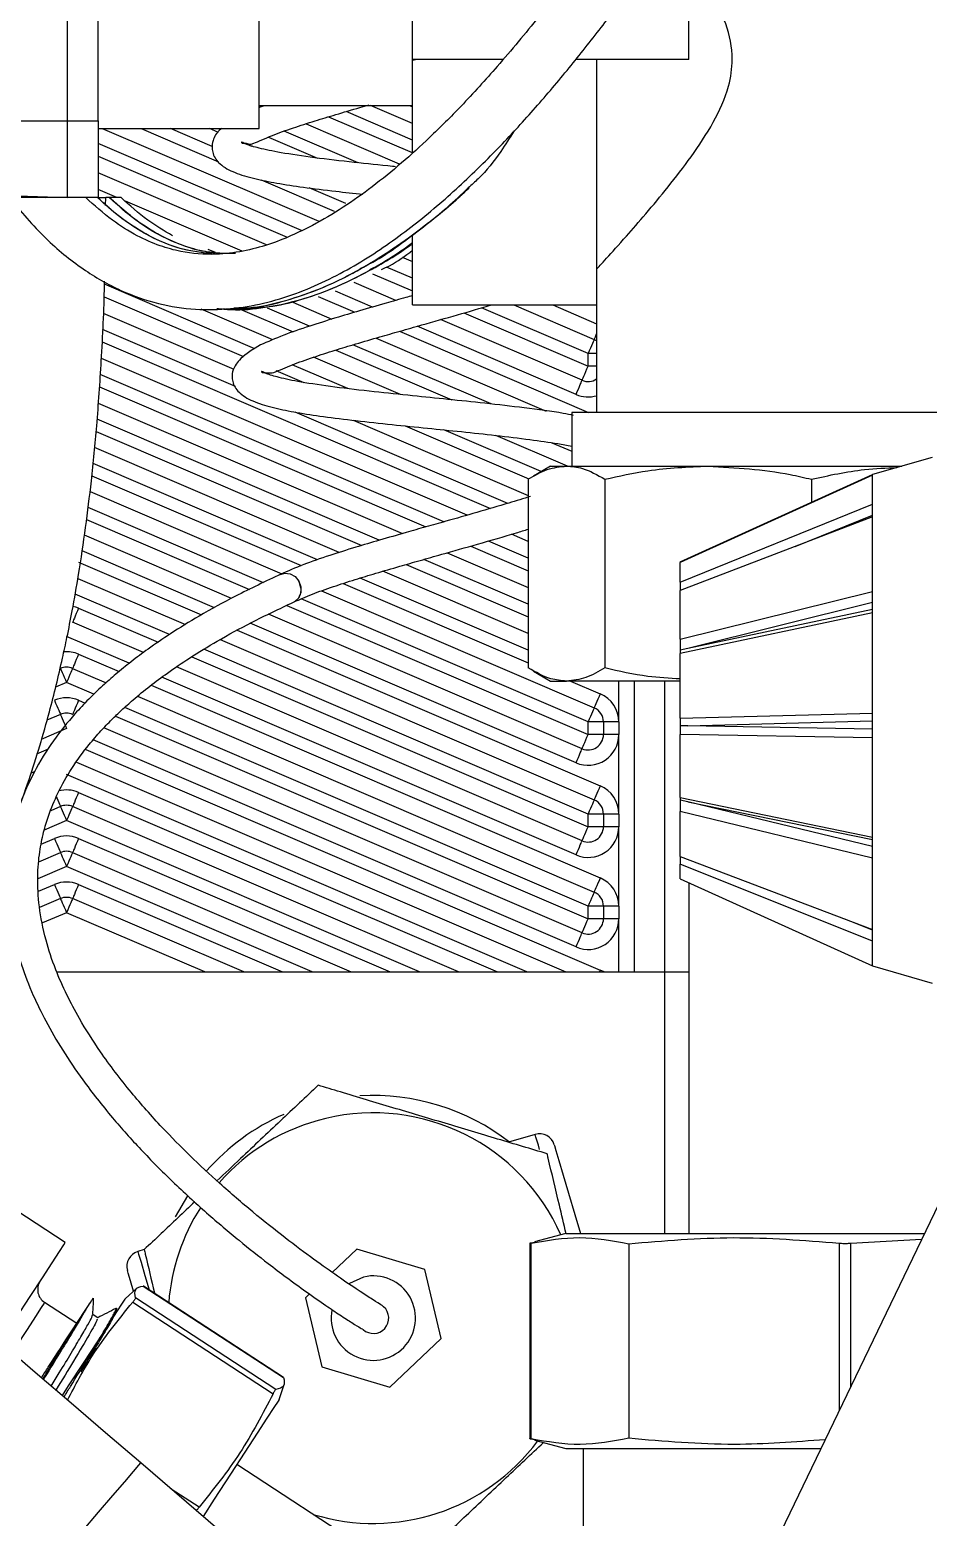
# Model space of a CAD drawing. Extents: x 75 to 2075, y 25 to 1460.
# Drawn here: x 1098.6 to 1182.3, y 731.6 to 870 of the extents above; entities that cross this region are included whole.
import ezdxf

# ---------------------------------------------------------------- set-up
doc = ezdxf.new("R2010")
doc.units = 0
doc.header["$LTSCALE"] = 5
doc.linetypes.add('SLD-KATı', pattern=[0])
doc.layers.get('0').update_dxf_attribs({"linetype": 'CONTINUOUS'})

msp = doc.modelspace()

# ---------------------------------------------------------------- linework, layer by layer
at = {"color": 7, "linetype": 'SLD-KATı'}
for p, q in [((1119.983, 860.859), (1119.983, 962.288)), ((1102.126, 861.574), (1102.126, 961.574)), ((1104.983, 861.574), (1104.983, 961.574)), ((1134.269, 868.909), (1134.269, 911.574)), ((1159.983, 867.288), (1159.983, 881.634)), ((1134.269, 867.288), (1134.269, 868.909)), ((1134.694, 867.288), (1134.267, 867.166)), ((1142.705, 867.288), (1134.269, 867.288)), ((1134.269, 858.594), (1134.269, 867.288)), ((1159.983, 867.288), (1149.473, 867.288)), ((1151.412, 867.288), (1151.412, 844.431)), ((1119.983, 863.002), (1134.269, 863.002)), ((1120.357, 863.002), (1120.434, 862.969)), ((1134.269, 861.326), (1130.357, 863.002)), ((1068.896, 861.574), (1102.126, 861.574)), ((1102.126, 861.574), (1104.983, 861.574)), ((1102.126, 854.431), (1102.126, 861.574)), ((1104.983, 861.574), (1104.983, 854.431)), ((1124.349, 861.291), (1133.011, 857.579)), ((1104.983, 860.859), (1119.983, 860.859)), ((1105.357, 860.859), (1125.531, 852.213)), ((1116.213, 860.493), (1115.357, 860.859)), ((1119.313, 859.164), (1118.369, 859.569)), ((1120.661, 850.015), (1104.983, 856.734)), ((1069.902, 855.556), (1102.126, 854.431)), ((1102.126, 854.431), (1096.693, 854.431)), ((1104.983, 854.431), (1102.126, 854.431)), ((1104.983, 854.431), (1105.697, 854.431)), ((1105.687, 853.701), (1105.697, 854.431)), ((1106.029, 854.431), (1105.697, 854.431)), ((1107.126, 854.431), (1106.029, 854.431)), ((1134.269, 844.431), (1134.269, 850.929)), ((1133.31, 848.88), (1134.269, 848.469)), ((1151.412, 847.752), (1151.458, 847.752)), ((1132.706, 844.853), (1128.822, 846.517)), ((1123.122, 844.674), (1126.762, 843.114)), ((1105.473, 843.667), (1117.62, 838.461)), ((1121.259, 841.187), (1114.593, 844.044)), ((1134.269, 844.431), (1151.412, 844.431)), ((1143.69, 844.431), (1151.18, 841.221)), ((1151.412, 844.431), (1151.412, 834.431)), ((1150.055, 837.418), (1136.878, 843.065)), ((1130.869, 841.354), (1146.725, 834.559)), ((1139.349, 824.863), (1105.294, 839.458)), ((1133.148, 836.092), (1125.039, 839.567)), ((1150.617, 838.731), (1150.617, 839.908)), ((1105.007, 835.295), (1133.334, 823.155)), ((1128.734, 833.698), (1145.044, 826.708)), ((1149.091, 834.431), (1149.091, 829.431)), ((1172.84, 834.431), (1149.091, 834.431)), ((1196.59, 834.431), (1172.84, 834.431)), ((1148.69, 829.431), (1142.021, 832.289)), ((1127.441, 821.395), (1104.66, 831.158)), ((1147.126, 829.431), (1145.529, 828.509)), ((1147.126, 829.431), (1148.609, 829.431)), ((1148.609, 829.431), (1161.791, 829.431)), ((1161.791, 829.431), (1179.833, 829.431)), ((1182.66, 830.241), (1177.097, 828.647)), ((1145.044, 828.208), (1145.044, 810.654)), ((1152.173, 828.208), (1152.173, 810.654)), ((1159.189, 820.522), (1177.097, 828.638)), ((1177.097, 828.588), (1159.189, 820.465)), ((1171.409, 828.208), (1171.409, 826.06)), ((1177.097, 828.588), (1177.097, 828.647)), ((1177.097, 825.899), (1177.097, 828.588)), ((1104.234, 827.055), (1122.085, 819.405)), ((1159.189, 818.645), (1177.097, 825.899)), ((1177.097, 824.711), (1177.097, 825.899)), ((1177.097, 824.711), (1159.189, 817.84)), ((1169.886, 821.944), (1177.097, 824.874)), ((1177.097, 817.768), (1177.097, 824.711)), ((1117.41, 817.122), (1103.714, 822.992)), ((1145.044, 822.422), (1143.487, 823.09)), ((1137.502, 821.369), (1145.044, 818.136)), ((1145.044, 813.851), (1131.507, 819.652)), ((1159.189, 820.522), (1159.189, 820.465)), ((1159.189, 818.645), (1159.189, 820.465)), ((1103.103, 818.968), (1113.114, 814.678)), ((1122.231, 819.448), (1122.015, 819.376)), ((1159.189, 818.645), (1159.189, 817.84)), ((1125.779, 817.821), (1151.18, 806.935)), ((1159.189, 813.319), (1159.189, 817.84)), ((1159.189, 813.319), (1177.097, 817.768)), ((1177.097, 815.761), (1177.097, 817.768)), ((1150.055, 803.132), (1120.857, 815.645)), ((1177.097, 815.761), (1159.189, 811.982)), ((1159.903, 812.476), (1177.097, 816.769)), ((1177.097, 816.094), (1159.903, 812.464)), ((1177.097, 806.425), (1177.097, 815.761)), ((1109.199, 812.07), (1102.609, 814.894)), ((1116.353, 813.29), (1151.18, 798.364)), ((1159.189, 813.319), (1159.189, 812.309)), ((1159.903, 812.467), (1159.189, 812.309)), ((1159.189, 812.309), (1159.189, 811.982)), ((1159.189, 805.973), (1159.189, 811.982)), ((1159.903, 812.467), (1159.903, 812.476)), ((1159.903, 812.464), (1159.903, 812.467)), ((1102.609, 810.609), (1105.733, 809.27)), ((1150.055, 794.56), (1112.289, 810.746)), ((1145.522, 810.357), (1147.126, 809.431)), ((1147.126, 809.431), (1148.609, 809.431)), ((1159.189, 809.431), (1148.609, 809.431)), ((1154.903, 809.431), (1154.903, 782.351)), ((1157.76, 758.002), (1157.76, 809.431)), ((1108.66, 808.015), (1151.18, 789.792)), ((1101.483, 806.323), (1100.218, 805.781)), ((1159.189, 805.973), (1177.097, 806.425)), ((1159.189, 805.973), (1159.189, 805.259)), ((1177.097, 804.136), (1177.097, 806.425)), ((1150.055, 785.989), (1105.527, 805.072)), ((1150.617, 804.445), (1150.617, 805.622)), ((1152.046, 805.622), (1150.617, 805.622)), ((1152.046, 804.445), (1150.617, 804.445)), ((1153.475, 805.622), (1152.046, 805.622)), ((1152.046, 805.622), (1152.046, 804.445)), ((1153.475, 804.445), (1152.046, 804.445)), ((1153.475, 805.622), (1153.475, 804.445)), ((1153.475, 797.051), (1153.475, 804.445)), ((1159.903, 805.263), (1159.189, 805.259)), ((1159.189, 805.259), (1159.189, 804.462)), ((1177.097, 804.136), (1159.189, 804.462)), ((1159.189, 798.575), (1159.189, 804.462)), ((1159.903, 805.269), (1177.097, 805.719)), ((1159.903, 805.263), (1159.903, 805.269)), ((1159.903, 805.256), (1159.903, 805.263)), ((1177.097, 804.948), (1159.903, 805.256)), ((1177.097, 794.908), (1177.097, 804.136)), ((1102.971, 801.882), (1148.544, 782.351)), ((1098.735, 800.86), (1099.069, 801.003)), ((1101.483, 797.752), (1100.572, 797.361)), ((1138.544, 782.351), (1102.609, 797.752)), ((1159.189, 798.575), (1177.097, 794.908)), ((1159.189, 798.575), (1159.189, 798.348)), ((1159.903, 798.197), (1159.189, 798.348)), ((1159.189, 798.348), (1159.189, 797.295)), ((1159.903, 798.199), (1177.097, 794.684)), ((1159.903, 798.197), (1159.903, 798.199)), ((1159.903, 798.188), (1159.903, 798.197)), ((1177.097, 794.025), (1159.903, 798.188)), ((1152.046, 797.051), (1150.617, 797.051)), ((1150.617, 795.873), (1150.617, 797.051)), ((1152.046, 797.051), (1152.046, 795.873)), ((1153.475, 797.051), (1152.046, 797.051)), ((1153.475, 797.051), (1153.475, 795.873)), ((1177.097, 792.951), (1159.189, 797.295)), ((1159.189, 793.106), (1159.189, 797.295)), ((1152.046, 795.873), (1150.617, 795.873)), ((1153.475, 795.873), (1152.046, 795.873)), ((1153.475, 788.479), (1153.475, 795.873)), ((1177.097, 792.951), (1177.097, 794.908)), ((1099.48, 792.607), (1101.483, 793.466)), ((1102.609, 793.466), (1128.544, 782.351)), ((1159.189, 793.106), (1177.097, 786.304)), ((1159.189, 793.106), (1159.189, 792.4)), ((1177.097, 785.203), (1159.189, 792.4)), ((1159.189, 791.033), (1159.189, 792.4)), ((1177.097, 786.304), (1177.097, 792.951)), ((1159.189, 791.033), (1177.097, 782.918)), ((1159.983, 790.673), (1159.983, 758.002)), ((1101.483, 789.18), (1099.534, 788.345)), ((1118.544, 782.351), (1102.609, 789.18)), ((1152.046, 788.479), (1150.617, 788.479)), ((1150.617, 787.302), (1150.617, 788.479)), ((1152.046, 788.479), (1152.046, 787.302)), ((1153.475, 788.479), (1152.046, 788.479)), ((1153.475, 788.479), (1153.475, 787.302)), ((1152.046, 787.302), (1150.617, 787.302)), ((1153.475, 787.302), (1152.046, 787.302)), ((1177.097, 786.251), (1174.623, 787.244)), ((1177.097, 785.203), (1177.097, 786.304)), ((1177.097, 782.918), (1177.097, 785.203)), ((1101.142, 782.351), (1159.983, 782.351)), ((1177.097, 782.909), (1177.097, 782.918)), ((1177.097, 782.909), (1182.66, 781.314)), ((1192.113, 779.175), (1167.541, 728.13)), ((1145.687, 767.232), (1143.208, 766.502)), ((1101.933, 757.159), (1093.576, 762.609)), ((1113.312, 761.52), (1112.169, 759.555)), ((1148.537, 758.002), (1145.631, 757.224)), ((1148.537, 758.002), (1181.921, 758.002)), ((1175.071, 757.116), (1181.674, 757.489)), ((1109.279, 756.51), (1108.687, 756.335)), ((1129.092, 756.555), (1126.794, 754.384)), ((1135.414, 754.667), (1129.092, 756.555)), ((1145.174, 757.089), (1145.174, 738.916)), ((1145.644, 757.176), (1145.252, 757.116)), ((1145.319, 738.889), (1145.319, 757.116)), ((1154.397, 757.057), (1154.397, 738.948)), ((1136.94, 748.247), (1135.414, 754.667)), ((1109.201, 753.122), (1109.193, 753.125)), ((1109.193, 753.125), (1122.26, 744.603)), ((1122.254, 744.612), (1109.203, 753.124)), ((1108.59, 752.918), (1107.498, 751.938)), ((1121.545, 743.507), (1108.478, 752.029)), ((1124.673, 752.381), (1124.295, 752.024)), ((1124.295, 752.024), (1125.821, 745.604)), ((1102.999, 749.641), (1100.008, 751.592)), ((1102.492, 748.862), (1103.846, 750.939)), ((1106.667, 751.036), (1106.615, 750.985)), ((1106.756, 750.979), (1106.667, 751.036)), ((1108.206, 751.613), (1121.273, 743.091)), ((1132.143, 743.716), (1136.94, 748.247)), ((1125.821, 745.604), (1132.143, 743.716)), ((1121.857, 742.574), (1122.312, 743.967)), ((1122.253, 744.61), (1122.26, 744.603)), ((1145.252, 738.889), (1145.644, 738.828)), ((1145.631, 738.781), (1148.537, 738.002)), ((1148.537, 738.002), (1172.293, 738.002)), ((1150.162, 738.002), (1150.162, 727.288)), ((1160.256, 692.686), (1108.958, 736.655)), ((1143.81, 719.614), (1117.902, 736.511))]:
    msp.add_line(p, q, dxfattribs=at)
at = {"color": 8, "linetype": 'SLD-KATı'}
for p, q in [((1133.984, 863.002), (1134.269, 862.88)), ((1126.449, 861.946), (1134.22, 858.615)), ((1134.269, 859.771), (1128.072, 862.427)), ((1108.984, 860.859), (1116.211, 857.762)), ((1115.622, 859.192), (1111.73, 860.859)), ((1120.854, 860.058), (1125.424, 858.099)), ((1129.212, 857.653), (1122.32, 860.607)), ((1123.932, 851.344), (1104.983, 859.465)), ((1104.983, 858.288), (1122.602, 850.737)), ((1120.16, 856.069), (1126.976, 853.149)), ((1100.108, 854.431), (1100.26, 854.496)), ((1101.054, 854.468), (1101.07, 854.431)), ((1106.73, 854.431), (1104.983, 855.18)), ((1128.07, 853.857), (1124.655, 855.321)), ((1118.394, 849.432), (1107.531, 854.088)), ((1115.205, 849.622), (1115.89, 849.328)), ((1130.542, 847.334), (1134.269, 845.737)), ((1134.269, 846.914), (1131.845, 847.953)), ((1119.595, 840.346), (1105.584, 846.351)), ((1105.538, 845.193), (1118.54, 839.621)), ((1125.473, 845.221), (1128.895, 843.755)), ((1130.532, 844.23), (1127.102, 845.7)), ((1118.207, 844.049), (1123.162, 841.926)), ((1124.676, 842.454), (1120.771, 844.128)), ((1139.055, 843.686), (1150.617, 838.731)), ((1150.617, 839.908), (1140.69, 844.163)), ((1147.317, 844.431), (1151.412, 842.676)), ((1117.79, 836.834), (1105.408, 842.141)), ((1133.04, 841.978), (1150.65, 834.431)), ((1149.492, 836.105), (1134.694, 842.446)), ((1105.359, 840.984), (1141.514, 825.489)), ((1141.575, 835.212), (1128.715, 840.723)), ((1127.109, 840.234), (1137.918, 835.602)), ((1151.412, 839.908), (1150.617, 839.908)), ((1137.17, 824.242), (1105.194, 837.947)), ((1121.531, 838.339), (1124.148, 837.218)), ((1128.24, 836.641), (1123.062, 838.86)), ((1151.412, 838.731), (1150.617, 838.731)), ((1105.113, 836.804), (1135.512, 823.776)), ((1131.165, 822.53), (1104.9, 833.787)), ((1143.147, 825.967), (1123.329, 834.46)), ((1104.806, 832.65), (1129.543, 822.048)), ((1133.583, 833.174), (1145.102, 828.237)), ((1146.247, 828.924), (1137.192, 832.805)), ((1147.249, 831.603), (1149.091, 830.813)), ((1125.405, 820.713), (1104.514, 829.666)), ((1104.404, 828.536), (1123.911, 820.176)), ((1120.377, 818.582), (1104.052, 825.579)), ((1103.914, 824.46), (1119.087, 817.958)), ((1145.044, 820.868), (1141.328, 822.46)), ((1115.82, 816.25), (1103.496, 821.531)), ((1139.686, 821.987), (1145.044, 819.691)), ((1103.171, 820.493), (1114.616, 815.588)), ((1133.67, 820.279), (1145.044, 815.405)), ((1145.044, 816.582), (1135.318, 820.75)), ((1127.797, 818.511), (1145.044, 811.119)), ((1145.044, 812.296), (1129.375, 819.012)), ((1111.631, 813.759), (1102.849, 817.523)), ((1150.617, 805.622), (1123.895, 817.074)), ((1103.171, 816.207), (1110.572, 813.036)), ((1122.563, 816.468), (1150.617, 804.445)), ((1117.95, 814.16), (1151.743, 799.677)), ((1149.492, 801.819), (1119.159, 814.819)), ((1107.885, 811.079), (1102.046, 813.581)), ((1103.171, 811.922), (1106.936, 810.308)), ((1113.707, 811.692), (1150.617, 795.873)), ((1150.617, 797.051), (1114.84, 812.384)), ((1102.046, 809.296), (1101.013, 808.853)), ((1104.595, 808.203), (1102.046, 809.296)), ((1109.913, 809.033), (1151.743, 791.105)), ((1149.492, 793.247), (1110.916, 809.78)), ((1148.984, 809.431), (1151.743, 808.248)), ((1153.475, 805.622), (1153.475, 809.431)), ((1103.171, 807.636), (1103.774, 807.378)), ((1106.6, 806.167), (1150.617, 787.302)), ((1150.617, 788.479), (1107.461, 806.975)), ((1102.046, 805.01), (1099.68, 803.996)), ((1099.273, 802.644), (1100.368, 803.114)), ((1103.832, 803.067), (1151.743, 782.534)), ((1149.492, 784.676), (1104.529, 803.946)), ((1144.918, 782.351), (1102.046, 800.724)), ((1103.171, 799.065), (1142.171, 782.351)), ((1102.046, 796.438), (1099.974, 795.551)), ((1134.918, 782.351), (1102.046, 796.438)), ((1099.698, 794.255), (1100.92, 794.779)), ((1103.171, 794.779), (1132.171, 782.351)), ((1102.046, 792.153), (1099.379, 791.01)), ((1124.918, 782.351), (1102.046, 792.153)), ((1099.442, 789.859), (1100.92, 790.493)), ((1103.171, 790.493), (1122.171, 782.351)), ((1102.046, 787.867), (1099.818, 786.912)), ((1114.918, 782.351), (1102.046, 787.867)), ((1153.475, 782.351), (1153.475, 787.302)), ((1151.743, 782.534), (1151.664, 782.351)), ((1152.099, 782.351), (1151.743, 782.534)), ((1173.98, 757.116), (1173.98, 741.506)), ((1175.071, 743.773), (1175.071, 757.116)), ((1114.388, 732.534), (1111.789, 734.229))]:
    msp.add_line(p, q, dxfattribs=at)
at = {"color": 8, "linetype": 'SLD-KATı', "flags": 128}
for points in [[(1151.412, 841.762), (1151.345, 841.606), (1151.275, 841.442), (1151.223, 841.321), (1151.191, 841.246), (1151.18, 841.221)], [(1103.171, 816.207), (1102.9, 816.308), (1102.649, 816.374)], [(1101.103, 798.638), (1101.136, 798.562), (1101.233, 798.335), (1101.318, 798.136), (1101.388, 797.973), (1101.44, 797.851), (1101.472, 797.777), (1101.483, 797.752)], [(1146.104, 765.814), (1145.983, 766.225), (1145.762, 766.978), (1145.687, 767.232)], [(1108.687, 756.335), (1108.762, 756.081), (1108.983, 755.328), (1109.342, 754.111), (1109.735, 752.777)], [(1100.008, 751.592), (1099.973, 751.539), (1099.698, 751.118), (1099.157, 750.289), (1098.368, 749.078), (1097.356, 747.526), (1096.968, 746.932)], [(1092.224, 717.131), (1092.267, 717.182), (1092.609, 717.581), (1093.278, 718.361), (1094.246, 719.491), (1095.474, 720.924), (1096.912, 722.601), (1098.5, 724.453), (1100.173, 726.406), (1101.864, 728.379), (1103.503, 730.29), (1105.022, 732.063), (1106.36, 733.624), (1107.462, 734.909), (1108.283, 735.867), (1108.788, 736.457), (1108.958, 736.655)]]:
    msp.add_lwpolyline(points, dxfattribs=at)
at = {"color": 7, "linetype": 'SLD-KATı', "flags": 128}
for points in [[(1151.18, 841.221), (1151.169, 841.196), (1151.137, 841.121), (1151.085, 841), (1151.015, 840.836), (1150.93, 840.637), (1150.833, 840.41), (1150.727, 840.164), (1150.617, 839.908)], [(1151.18, 841.221), (1151.365, 841.125), (1151.412, 841.095)], [(1150.055, 837.418), (1150.066, 837.443), (1150.098, 837.518), (1150.15, 837.639), (1150.22, 837.802), (1150.305, 838.001), (1150.402, 838.228), (1150.508, 838.474), (1150.617, 838.731)], [(1149.492, 836.105), (1149.602, 836.361), (1149.707, 836.607), (1149.805, 836.834), (1149.89, 837.033), (1149.96, 837.196), (1150.012, 837.318), (1150.044, 837.392), (1150.055, 837.418)], [(1121.979, 819.359), (1122.36, 819.465), (1122.862, 819.406), (1123.325, 819.143), (1123.679, 818.718), (1123.868, 818.195), (1123.866, 817.654), (1123.672, 817.177), (1123.315, 816.836), (1123.232, 816.791)], [(1123.88, 818.075), (1123.734, 818.61), (1123.578, 818.874)], [(1103.171, 816.207), (1103.062, 815.951), (1102.956, 815.705), (1102.859, 815.478), (1102.774, 815.279), (1102.704, 815.116), (1102.652, 814.994), (1102.62, 814.92), (1102.609, 814.894)], [(1103.171, 811.922), (1103.062, 811.666), (1102.956, 811.419), (1102.859, 811.192), (1102.774, 810.993), (1102.704, 810.83), (1102.652, 810.709), (1102.62, 810.634), (1102.609, 810.609)], [(1101.483, 810.609), (1101.494, 810.583), (1101.526, 810.509), (1101.578, 810.387), (1101.648, 810.224), (1101.733, 810.025), (1101.831, 809.798), (1101.936, 809.552), (1102.046, 809.296)], [(1102.609, 810.609), (1102.598, 810.583), (1102.566, 810.509), (1102.514, 810.387), (1102.444, 810.224), (1102.359, 810.025), (1102.261, 809.798), (1102.156, 809.552), (1102.046, 809.296)], [(1100.92, 807.636), (1101.03, 807.38), (1101.136, 807.134), (1101.233, 806.907), (1101.318, 806.708), (1101.388, 806.544), (1101.44, 806.423), (1101.472, 806.348), (1101.483, 806.323)], [(1103.171, 807.636), (1103.062, 807.38), (1102.956, 807.134), (1102.859, 806.907), (1102.774, 806.708), (1102.704, 806.544), (1102.652, 806.423), (1102.62, 806.348), (1102.609, 806.323)], [(1151.743, 808.248), (1151.633, 807.992), (1151.528, 807.746), (1151.43, 807.519), (1151.345, 807.32), (1151.275, 807.157), (1151.223, 807.035), (1151.191, 806.96), (1151.18, 806.935)], [(1101.483, 806.323), (1101.494, 806.298), (1101.526, 806.223), (1101.578, 806.102), (1101.648, 805.938), (1101.733, 805.739), (1101.831, 805.512), (1101.936, 805.266), (1102.046, 805.01)], [(1151.18, 806.935), (1151.169, 806.91), (1151.137, 806.835), (1151.085, 806.714), (1151.015, 806.551), (1150.93, 806.352), (1150.833, 806.125), (1150.727, 805.878), (1150.617, 805.622)], [(1150.055, 803.132), (1150.066, 803.157), (1150.098, 803.232), (1150.15, 803.353), (1150.22, 803.516), (1150.305, 803.715), (1150.402, 803.942), (1150.508, 804.189), (1150.617, 804.445)], [(1149.492, 801.819), (1149.602, 802.075), (1149.707, 802.321), (1149.805, 802.548), (1149.89, 802.747), (1149.96, 802.911), (1150.012, 803.032), (1150.044, 803.107), (1150.055, 803.132)], [(1103.171, 799.065), (1103.062, 798.808), (1102.956, 798.562), (1102.859, 798.335), (1102.774, 798.136), (1102.704, 797.973), (1102.652, 797.851), (1102.62, 797.777), (1102.609, 797.752)], [(1151.743, 799.677), (1151.633, 799.421), (1151.528, 799.174), (1151.43, 798.947), (1151.345, 798.748), (1151.275, 798.585), (1151.223, 798.464), (1151.191, 798.389), (1151.18, 798.364)], [(1101.483, 797.752), (1101.494, 797.726), (1101.526, 797.652), (1101.578, 797.53), (1101.648, 797.367), (1101.733, 797.168), (1101.831, 796.941), (1101.936, 796.695), (1102.046, 796.438)], [(1102.609, 797.752), (1102.598, 797.726), (1102.566, 797.652), (1102.514, 797.53), (1102.444, 797.367), (1102.359, 797.168), (1102.261, 796.941), (1102.156, 796.695), (1102.046, 796.438)], [(1151.18, 798.364), (1151.169, 798.339), (1151.137, 798.264), (1151.085, 798.142), (1151.015, 797.979), (1150.93, 797.78), (1150.833, 797.553), (1150.727, 797.307), (1150.617, 797.051)], [(1100.92, 794.779), (1101.03, 794.523), (1101.136, 794.276), (1101.233, 794.049), (1101.318, 793.85), (1101.388, 793.687), (1101.44, 793.566), (1101.472, 793.491), (1101.483, 793.466)], [(1103.171, 794.779), (1103.062, 794.523), (1102.956, 794.276), (1102.859, 794.049), (1102.774, 793.85), (1102.704, 793.687), (1102.652, 793.566), (1102.62, 793.491), (1102.609, 793.466)], [(1150.055, 794.56), (1150.066, 794.586), (1150.098, 794.66), (1150.15, 794.782), (1150.22, 794.945), (1150.305, 795.144), (1150.402, 795.371), (1150.508, 795.617), (1150.617, 795.873)], [(1101.483, 793.466), (1101.494, 793.441), (1101.526, 793.366), (1101.578, 793.245), (1101.648, 793.081), (1101.733, 792.882), (1101.831, 792.655), (1101.936, 792.409), (1102.046, 792.153)], [(1102.609, 793.466), (1102.598, 793.441), (1102.566, 793.366), (1102.514, 793.245), (1102.444, 793.081), (1102.359, 792.882), (1102.261, 792.655), (1102.156, 792.409), (1102.046, 792.153)], [(1149.492, 793.247), (1149.602, 793.504), (1149.707, 793.75), (1149.805, 793.977), (1149.89, 794.176), (1149.96, 794.339), (1150.012, 794.46), (1150.044, 794.535), (1150.055, 794.56)], [(1151.743, 791.105), (1151.633, 790.849), (1151.528, 790.603), (1151.43, 790.376), (1151.345, 790.177), (1151.275, 790.014), (1151.223, 789.892), (1151.191, 789.818), (1151.18, 789.792)], [(1100.92, 790.493), (1101.03, 790.237), (1101.136, 789.991), (1101.233, 789.764), (1101.318, 789.565), (1101.388, 789.401), (1101.44, 789.28), (1101.472, 789.205), (1101.483, 789.18)], [(1101.483, 789.18), (1101.494, 789.155), (1101.526, 789.08), (1101.578, 788.959), (1101.648, 788.796), (1101.733, 788.597), (1101.831, 788.37), (1101.936, 788.123), (1102.046, 787.867)], [(1102.609, 789.18), (1102.598, 789.155), (1102.566, 789.08), (1102.514, 788.959), (1102.444, 788.796), (1102.359, 788.597), (1102.261, 788.37), (1102.156, 788.123), (1102.046, 787.867)], [(1103.171, 790.493), (1103.062, 790.237), (1102.956, 789.991), (1102.859, 789.764), (1102.774, 789.565), (1102.704, 789.401), (1102.652, 789.28), (1102.62, 789.205), (1102.609, 789.18)], [(1151.18, 789.792), (1151.169, 789.767), (1151.137, 789.692), (1151.085, 789.571), (1151.015, 789.408), (1150.93, 789.209), (1150.833, 788.982), (1150.727, 788.735), (1150.617, 788.479)], [(1150.055, 785.989), (1150.066, 786.014), (1150.098, 786.089), (1150.15, 786.21), (1150.22, 786.374), (1150.305, 786.573), (1150.402, 786.8), (1150.508, 787.046), (1150.617, 787.302)], [(1149.492, 784.676), (1149.602, 784.932), (1149.707, 785.178), (1149.805, 785.405), (1149.89, 785.604), (1149.96, 785.768), (1150.012, 785.889), (1150.044, 785.964), (1150.055, 785.989)], [(1147.461, 766.266), (1147.479, 766.205), (1147.619, 765.728), (1147.894, 764.794), (1148.29, 763.449), (1148.789, 761.756), (1149.367, 759.792), (1149.895, 758.002)], [(1108.958, 736.655), (1105.69, 739.456), (1102.469, 742.217), (1099.343, 744.897), (1096.357, 747.456), (1093.554, 749.858), (1090.977, 752.068), (1088.661, 754.052), (1086.642, 755.783), (1084.948, 757.235), (1083.604, 758.387), (1082.63, 759.222), (1082.04, 759.728), (1081.842, 759.897)], [(1095.999, 748.061), (1097.323, 750.091), (1098.661, 752.143), (1099.801, 753.891), (1100.717, 755.295), (1101.387, 756.323), (1101.795, 756.949), (1101.933, 757.159)], [(1108.285, 752.644), (1108, 753.611), (1107.791, 754.321), (1107.72, 754.561)], [(1129.709, 753.958), (1128.39, 753.371), (1128.332, 753.331)], [(1107.498, 751.938), (1107.479, 751.909), (1107.233, 751.533), (1106.71, 750.73), (1105.923, 749.524), (1104.892, 747.944), (1103.645, 746.031)], [(1104.961, 750.171), (1104.723, 750.326), (1104.493, 750.476)], [(1103.645, 746.031), (1102.213, 743.835), (1101.628, 742.938)], [(1121.857, 742.574), (1121.75, 742.41), (1121.364, 741.819), (1120.707, 740.811), (1119.796, 739.413), (1118.653, 737.661), (1117.309, 735.601), (1115.798, 733.285), (1114.756, 731.686)]]:
    msp.add_lwpolyline(points, dxfattribs=at)
at = {"color": 7, "linetype": 'SLD-KATı'}
for centre, radius, start, end in [((1150.617, 838.731), 1.429, 246.80141, 303.78681), ((1122.651, 817.891), 1.243, 296.05232, 8.49391), ((1102.046, 809.296), 1.429, 66.80141, 113.19859), ((1102.046, 805.01), 2.857, 66.80141, 113.19859), ((1150.617, 805.622), 2.857, 0, 66.80141), ((1102.046, 805.01), 1.429, 66.80141, 113.19859), ((1150.617, 805.622), 1.429, 0, 66.80141), ((1150.617, 804.445), 2.857, 246.80141, 0), ((1150.617, 804.445), 1.429, 246.80141, 0), ((1150.617, 797.051), 2.857, 0, 66.80141), ((1102.046, 796.438), 1.429, 66.80141, 113.19859), ((1150.617, 797.051), 1.429, 0, 66.80141), ((1102.046, 792.153), 2.857, 66.80141, 113.19859), ((1150.617, 795.873), 2.857, 246.80141, 0), ((1150.617, 795.873), 1.429, 246.80141, 0), ((1102.046, 792.153), 1.429, 66.80141, 113.19859), ((1102.046, 787.867), 2.857, 66.80141, 113.19859), ((1150.617, 788.479), 2.857, 0, 66.80141), ((1102.046, 787.867), 1.429, 66.80141, 113.19859), ((1150.617, 788.479), 1.429, 0, 66.80141), ((1150.617, 787.302), 2.857, 246.80141, 0), ((1150.617, 787.302), 1.429, 246.80141, 0), ((1130.617, 750.136), 20.714, 52.29908, 93.44958), ((1130.617, 750.136), 20.714, 113.73592, 138.6081), ((1130.617, 750.136), 19.106, 103.36983, 138.7445), ((1130.617, 750.136), 19.106, 23.91477, 103.36983), ((1146.09, 765.862), 1.429, 16.41078, 106.41078), ((1130.617, 750.136), 19.106, 147.47465, 175.65636), ((1109.09, 754.965), 1.429, 106.41078, 196.41078), ((1100.788, 752.789), 1.429, 146.88866, 236.88866), ((1130.617, 750.136), 3.929, 168.53059, 103.36983), ((1130.617, 750.136), 1.429, 228.22535, 48.20597), ((1130.617, 750.136), 19.106, 252.97187, 323.24336)]:
    msp.add_arc(centre, radius, start, end, dxfattribs=at)
at = {"color": 8, "linetype": 'SLD-KATı'}
for centre, start, end in [((1150.617, 838.731), 246.80141, 286.14399), ((1102.046, 809.296), 66.80141, 95.27486), ((1102.046, 796.438), 66.80141, 104.61474)]:
    msp.add_arc(centre, 2.857, start, end, dxfattribs=at)
at = {"color": 7, "linetype": 'SLD-KATı'}
for points, knots in [([(1173.764, 914.889), (1171.951, 911.587), (1168.538, 905.367), (1163.453, 896.722), (1158.789, 889.22), (1154.509, 882.753), (1150.342, 876.848), (1146.304, 871.544), (1142.413, 866.862), (1139.009, 863.121), (1135.194, 859.303), (1130.709, 855.403), (1126.283, 852.46), (1122.964, 850.842), (1120.811, 850.005), (1118.464, 849.38), (1115.713, 849.044), (1113.091, 849.247), (1110.643, 849.924), (1108.485, 850.883), (1106.127, 852.362), (1104.642, 853.703), (1103.836, 854.431)], [0, 0, 0, 0, 0.1086505, 0.2046589, 0.2891887, 0.3633373, 0.4281341, 0.4974253, 0.5553315, 0.6034163, 0.6430596, 0.7107046, 0.7743223, 0.7954488, 0.8173273, 0.8411698, 0.8658954, 0.8980894, 0.9177996, 0.9407683, 0.9678255, 1, 1, 1, 1]), ([(1096.693, 854.431), (1097.797, 853.129), (1099.871, 850.682), (1103.408, 847.779), (1106.961, 845.726), (1110.512, 844.476), (1113.975, 843.942), (1118.314, 844.026), (1123.402, 845.27), (1128.806, 847.91), (1133.565, 851.136), (1137.851, 854.699), (1141.666, 858.375), (1145.129, 862.089), (1148.284, 865.765), (1151.283, 869.505), (1154.212, 873.375), (1157.07, 877.352), (1160.071, 881.727), (1163.359, 886.742), (1167.139, 892.795), (1171.445, 900.017), (1174.399, 905.288), (1175.992, 908.13)], [0, 0, 0, 0, 0.0456725, 0.0858039, 0.1218954, 0.1549416, 0.1856969, 0.2146288, 0.2696559, 0.3225344, 0.3725644, 0.4208555, 0.4692167, 0.5120534, 0.5545796, 0.5968079, 0.63837, 0.6824745, 0.7258712, 0.7782338, 0.8405749, 0.9140581, 1, 1, 1, 1]), ([(1151.458, 847.803), (1151.452, 847.796), (1151.424, 847.766), (1152.231, 848.65), (1153.928, 850.54), (1155.978, 852.891), (1158.049, 855.369), (1160.237, 858.196), (1162.29, 861.277), (1163.718, 864.364), (1164.207, 867.573), (1163.628, 870.385), (1162.453, 872.886), (1161.247, 874.903), (1160.381, 876.056), (1159.983, 876.586)], [0, 0, 0, 0, 0.0340741, 0.1451083, 0.2607692, 0.3477692, 0.4372522, 0.5266345, 0.6180558, 0.7021293, 0.7589573, 0.835105, 0.892053, 0.9504267, 1, 1, 1, 1]), ([(1132.676, 857.292), (1132.588, 857.301), (1131.267, 857.435), (1128.655, 857.702), (1125.06, 858.127), (1122.029, 858.575), (1119.95, 859.005), (1118.808, 859.357), (1118.343, 859.594), (1118.327, 859.585), (1118.378, 859.483), (1118.449, 859.493), (1118.967, 859.482), (1119.113, 859.243), (1121.112, 860.219), (1123.031, 860.869), (1125.07, 861.532), (1127.156, 862.166), (1128.868, 862.662), (1129.943, 862.97), (1130.237, 863.054)], [0, 0, 0, 0, 0.0054626, 0.0823276, 0.168572, 0.2564605, 0.3327074, 0.3971852, 0.4467722, 0.4811016, 0.5070721, 0.5500647, 0.6106104, 0.6923834, 0.762521, 0.8253104, 0.8807336, 0.9286978, 0.980531, 1, 1, 1, 1]), ([(1120.434, 862.969), (1120.423, 862.966), (1120.232, 862.899), (1120.104, 862.839), (1119.983, 862.781)], [0, 0, 0, 0, 0.055559, 1, 1, 1, 1]), ([(1116.521, 860.859), (1116.481, 860.832), (1115.96, 860.482), (1115.713, 859.815), (1115.546, 859.155), (1115.718, 858.269), (1116.368, 857.415), (1117.625, 856.739), (1119.484, 856.177), (1121.592, 855.761), (1124.116, 855.376), (1126.825, 855.036), (1128.795, 854.827), (1129.643, 854.737)], [0, 0, 0, 0, 0.0087494, 0.113165, 0.1834877, 0.2245881, 0.3213161, 0.4459972, 0.5649962, 0.6744335, 0.787439, 0.9085146, 1, 1, 1, 1]), ([(1143.719, 860.631), (1143.319, 859.988), (1142.316, 858.376), (1140.901, 856.591), (1139.77, 855.607), (1139.458, 855.335)], [0, 0, 0, 0, 0.324488, 0.8133331, 1, 1, 1, 1]), ([(1109.732, 850.871), (1108.943, 851.333), (1107.214, 852.343), (1105.735, 853.696), (1104.932, 854.431)], [0, 0, 0, 0, 0.4568025, 1, 1, 1, 1]), ([(1115.896, 849.153), (1114.882, 849.264), (1112.536, 849.52), (1109.6, 850.84), (1106.987, 852.562), (1105.652, 853.776), (1104.932, 854.431)], [0, 0, 0, 0, 0.2439715, 0.564564, 0.7650458, 1, 1, 1, 1]), ([(1115.826, 849.159), (1114.751, 849.285), (1112.338, 849.568), (1109.393, 850.958), (1106.871, 852.661), (1105.606, 853.816), (1104.932, 854.431)], [0, 0, 0, 0, 0.2602265, 0.5840388, 0.7783715, 1, 1, 1, 1]), ([(1110.829, 850.871), (1110.039, 851.333), (1108.31, 852.343), (1106.832, 853.696), (1106.029, 854.431)], [0, 0, 0, 0, 0.4567979, 1, 1, 1, 1]), ([(1116.532, 849.214), (1115.945, 849.269), (1114.446, 849.407), (1111.952, 850.238), (1108.935, 851.851), (1107.066, 853.51), (1106.029, 854.431)], [0, 0, 0, 0, 0.1465989, 0.3744214, 0.6530399, 1, 1, 1, 1]), ([(1117.768, 849.231), (1117.072, 849.215), (1115.671, 849.183), (1113.503, 849.706), (1111.161, 850.615), (1108.557, 852.166), (1106.925, 853.629), (1106.029, 854.431)], [0, 0, 0, 0, 0.1563386, 0.3144866, 0.501753, 0.7266778, 1, 1, 1, 1]), ([(1111.926, 850.871), (1111.136, 851.333), (1109.407, 852.343), (1107.929, 853.696), (1107.126, 854.431)], [0, 0, 0, 0, 0.4567975, 1, 1, 1, 1]), ([(1116.6, 844.078), (1116.933, 844.055), (1118.642, 843.937), (1121.692, 844.574), (1125.545, 845.804), (1129.099, 847.545), (1132.43, 849.589), (1135.768, 852.062), (1138.148, 853.996), (1139.403, 855.217), (1139.534, 855.345)], [0, 0, 0, 0, 0.0385257, 0.1975782, 0.3524372, 0.5034119, 0.6496327, 0.7996484, 0.9789957, 1, 1, 1, 1]), ([(1117.611, 844.158), (1118.22, 844.156), (1119.86, 844.151), (1122.637, 844.849), (1126.188, 846.072), (1129.888, 847.969), (1133.756, 850.511), (1136.931, 852.948), (1138.809, 854.718), (1139.461, 855.332)], [0, 0, 0, 0, 0.0730734, 0.196796, 0.3401812, 0.5231222, 0.6918703, 0.8931098, 1, 1, 1, 1]), ([(1129.389, 847.828), (1129.569, 847.912), (1131.467, 848.798), (1134.617, 851.21), (1137.77, 853.649), (1139.273, 855.103), (1139.458, 855.282)], [0, 0, 0, 0, 0.0473843, 0.5008385, 0.9385289, 1, 1, 1, 1]), ([(1116.032, 844.114), (1116.483, 844.064), (1117.979, 843.898), (1121.505, 844.245), (1125.78, 845.399), (1130.252, 847.588), (1132.844, 849.065), (1134.137, 850.076), (1134.14, 850.078)], [0, 0, 0, 0, 0.070188, 0.2331795, 0.5438455, 0.7476691, 0.999417, 1, 1, 1, 1]), ([(1118.689, 844.154), (1119.553, 844.181), (1121.382, 844.238), (1124.247, 845.002), (1127.419, 846.163), (1130.796, 847.856), (1132.996, 849.333), (1134.12, 850.087)], [0, 0, 0, 0, 0.1547659, 0.3278393, 0.5274657, 0.7587757, 1, 1, 1, 1]), ([(1130.281, 847.731), (1130.53, 847.845), (1131.961, 848.503), (1133.225, 849.462), (1134.269, 850.254)], [0, 0, 0, 0, 0.1740157, 1, 1, 1, 1]), ([(1131.377, 847.731), (1131.627, 847.844), (1132.662, 848.314), (1133.576, 849), (1134.269, 849.521)], [0, 0, 0, 0, 0.24138611, 1, 1, 1, 1]), ([(1032.205, 781.002), (1031.093, 781.647), (1029.037, 782.838), (1026.064, 784.427), (1023.308, 785.783), (1020.615, 786.907), (1018.268, 787.611), (1016.478, 787.735), (1015.026, 787.325), (1014.017, 786.698), (1013.227, 785.77), (1012.807, 784.788), (1012.664, 783.915), (1012.698, 782.867), (1013.205, 781.359), (1014.576, 779.564), (1017.004, 777.304), (1020.695, 774.658), (1024.928, 772.137), (1030.016, 769.625), (1034.799, 767.704), (1039.604, 766.131), (1045.166, 764.765), (1051.438, 763.908), (1057.601, 763.83), (1063.35, 764.523), (1068.515, 765.821), (1073.534, 767.843), (1078.287, 770.593), (1082.686, 774.039), (1086.657, 778.105), (1090.198, 782.729), (1093.364, 787.936), (1096.196, 793.803), (1098.578, 800.074), (1100.374, 806.073), (1101.457, 810.522), (1102.131, 813.665), (1102.641, 816.257), (1103.238, 819.665), (1103.839, 823.698), (1104.406, 828.317), (1104.911, 833.482), (1105.32, 839.553), (1105.554, 844.046), (1105.587, 846.526), (1105.589, 846.657)], [0, 0, 0, 0, 0.0188525, 0.0348285, 0.0502078, 0.0653423, 0.080382, 0.0940287, 0.1008108, 0.1076058, 0.1140277, 0.1196934, 0.1243116, 0.128897, 0.1398282, 0.1596326, 0.1838819, 0.2092143, 0.2480672, 0.2856195, 0.3185619, 0.3457644, 0.3815674, 0.4202671, 0.460549, 0.491314, 0.5219322, 0.5524154, 0.5826306, 0.6127525, 0.6426589, 0.6724626, 0.7030187, 0.7355359, 0.7703902, 0.8027557, 0.8279417, 0.8376636, 0.8499191, 0.8666475, 0.8882747, 0.9094798, 0.9345442, 0.963907, 0.9980904, 1, 1, 1, 1]), ([(1134.269, 845.295), (1134.064, 845.237), (1133.23, 845.003), (1131.564, 844.529), (1129.351, 843.893), (1126.942, 843.181), (1124.517, 842.413), (1122.038, 841.564), (1120.784, 841.003), (1120.115, 840.704)], [0, 0, 0, 0, 0.03478671, 0.14118797, 0.28633208, 0.42510624, 0.59047235, 0.78165914, 1, 1, 1, 1]), ([(1121.365, 838.135), (1121.899, 838.375), (1122.91, 838.83), (1124.911, 839.534), (1126.932, 840.185), (1129.02, 840.821), (1131.059, 841.411), (1133.125, 842.003), (1135.542, 842.687), (1138.442, 843.5), (1140.567, 844.124), (1141.61, 844.431)], [0, 0, 0, 0, 0.1363968, 0.2585038, 0.3662854, 0.4595616, 0.5603619, 0.6413468, 0.7263254, 0.86566, 1, 1, 1, 1]), ([(1120.115, 840.704), (1119.423, 840.293), (1118.199, 839.568), (1117.546, 838.476), (1117.414, 837.809), (1117.581, 836.924), (1118.234, 836.07), (1119.49, 835.394), (1121.349, 834.832), (1123.458, 834.416), (1125.977, 834.031), (1128.967, 833.659), (1132.263, 833.308), (1135.596, 832.965), (1138.865, 832.639), (1142.096, 832.286), (1145.12, 831.924), (1147.49, 831.584), (1148.665, 831.373), (1149.091, 831.296)], [0, 0, 0, 0, 0.0767912, 0.1356103, 0.1752243, 0.1983768, 0.2528653, 0.3231003, 0.3901344, 0.4517823, 0.5154401, 0.5836441, 0.6528005, 0.717514, 0.778167, 0.8412518, 0.9069707, 0.9662104, 1, 1, 1, 1]), ([(1149.27, 834.155), (1148.948, 834.217), (1147.604, 834.473), (1144.799, 834.844), (1141.148, 835.271), (1137.61, 835.635), (1134.122, 835.99), (1130.514, 836.358), (1126.926, 836.782), (1123.893, 837.23), (1121.815, 837.661), (1120.673, 838.013), (1120.208, 838.25), (1120.192, 838.241), (1120.241, 838.138), (1120.326, 838.156), (1120.758, 838.089), (1121.143, 838.118), (1121.365, 838.135)], [0, 0, 0, 0, 0.0266337, 0.1113359, 0.1898049, 0.2597956, 0.3266821, 0.402025, 0.4865615, 0.5727096, 0.6474465, 0.7106475, 0.7592525, 0.7929021, 0.8183583, 0.8604995, 0.9198463, 1, 1, 1, 1]), ([(1145.044, 828.208), (1145.629, 828.556), (1146.806, 829.257), (1148.006, 829.373), (1148.609, 829.431)], [0, 0, 0, 0, 0.4971663, 1, 1, 1, 1]), ([(1148.609, 829.431), (1149.101, 829.392), (1150.3, 829.298), (1151.478, 828.612), (1152.173, 828.208)], [0, 0, 0, 0, 0.4104023, 1, 1, 1, 1]), ([(1152.173, 828.208), (1153.506, 828.507), (1156.677, 829.22), (1159.914, 829.353), (1161.791, 829.431)], [0, 0, 0, 0, 0.4200472, 1, 1, 1, 1]), ([(1161.791, 829.431), (1164.355, 829.287), (1167.591, 829.106), (1170.752, 828.362), (1171.409, 828.208)], [0, 0, 0, 0, 0.792284, 1, 1, 1, 1]), ([(1171.409, 828.208), (1173.055, 828.569), (1175.687, 829.145), (1178.369, 829.257), (1179.373, 829.299)], [0, 0, 0, 0, 0.6255202, 1, 1, 1, 1]), ([(1145.254, 826.618), (1144.586, 826.409), (1143.001, 825.912), (1140.306, 825.134), (1137.706, 824.391), (1135.499, 823.773), (1133.428, 823.184), (1131.217, 822.549), (1128.807, 821.837), (1126.381, 821.068), (1123.903, 820.22), (1122.649, 819.658), (1121.98, 819.359)], [0, 0, 0, 0, 0.08231171, 0.19529702, 0.3018216, 0.36963692, 0.43912562, 0.5339166, 0.62454741, 0.73254502, 0.85740553, 1, 1, 1, 1]), ([(1123.23, 816.79), (1123.764, 817.03), (1124.775, 817.486), (1126.776, 818.19), (1128.797, 818.841), (1130.884, 819.477), (1132.924, 820.066), (1134.989, 820.659), (1137.411, 821.343), (1140.443, 822.2), (1143.202, 822.988), (1144.68, 823.451), (1145.044, 823.565)], [0, 0, 0, 0, 0.1274372, 0.2415233, 0.3422251, 0.4293742, 0.5235532, 0.5992184, 0.678615, 0.8087971, 0.9529308, 1, 1, 1, 1]), ([(1122.016, 819.376), (1120.589, 818.705), (1117.968, 817.473), (1114.566, 815.598), (1111.869, 813.944), (1109.77, 812.513), (1108.083, 811.255), (1106.669, 810.109), (1105.353, 808.951), (1104.077, 807.725), (1102.516, 806.065), (1100.74, 803.853), (1098.93, 800.94), (1097.496, 797.622), (1096.611, 793.963), (1096.427, 790.532), (1096.711, 787.582), (1097.162, 785.285), (1097.862, 782.858), (1098.816, 780.39), (1100.11, 777.728), (1101.635, 775.094), (1103.683, 772.067), (1106.141, 768.939), (1108.995, 765.751), (1111.981, 762.747), (1115.099, 759.892), (1118.119, 757.342), (1120.579, 755.398), (1122.645, 753.838), (1124.495, 752.495), (1126.179, 751.322), (1127.615, 750.358), (1128.729, 749.636), (1129.522, 749.145), (1129.602, 749.104), (1129.643, 749.083)], [0, 0, 0, 0, 0.056879, 0.1045085, 0.1439503, 0.1760852, 0.2016309, 0.2252815, 0.2469147, 0.2701603, 0.2947959, 0.3369883, 0.3818771, 0.4281206, 0.4743925, 0.5191537, 0.5439222, 0.5660538, 0.5862721, 0.611179, 0.6310498, 0.6529908, 0.6745635, 0.7018543, 0.7252807, 0.7499555, 0.77646, 0.8025149, 0.8278257, 0.8451069, 0.8661051, 0.8915721, 0.9139847, 0.939632, 0.9690112, 1, 1, 1, 1]), ([(1131.569, 751.201), (1131.486, 751.258), (1131.33, 751.363), (1130.458, 751.914), (1129.182, 752.743), (1127.441, 753.915), (1125.135, 755.547), (1122.471, 757.536), (1119.492, 759.906), (1116.452, 762.511), (1113.582, 765.182), (1110.777, 768.027), (1107.882, 771.296), (1105.261, 774.747), (1103.342, 777.786), (1101.996, 780.322), (1100.918, 782.779), (1100.006, 785.551), (1099.445, 788.449), (1099.31, 791.172), (1099.504, 793.451), (1099.876, 795.305), (1100.422, 797.125), (1101.259, 799.132), (1102.521, 801.356), (1103.906, 803.249), (1105.189, 804.736), (1106.199, 805.791), (1107.2, 806.755), (1108.371, 807.801), (1109.787, 808.958), (1111.535, 810.259), (1113.614, 811.666), (1116.213, 813.247), (1119.422, 815.002), (1121.873, 816.153), (1123.194, 816.773)], [0, 0, 0, 0, 0.03418472, 0.0637817, 0.08949373, 0.12189318, 0.15068833, 0.17941131, 0.20813705, 0.23521069, 0.2587001, 0.28066217, 0.30690353, 0.33708373, 0.36233814, 0.38134032, 0.40278168, 0.42965026, 0.46256288, 0.49515891, 0.52462487, 0.5496546, 0.57175726, 0.60505931, 0.64365382, 0.68408204, 0.70825686, 0.7294687, 0.74735289, 0.76769151, 0.79568313, 0.82359657, 0.85728812, 0.89739421, 0.94466972, 1, 1, 1, 1]), ([(1148.609, 809.431), (1148.117, 809.47), (1146.918, 809.564), (1145.739, 810.25), (1145.044, 810.654)], [0, 0, 0, 0, 0.4104038, 1, 1, 1, 1]), ([(1152.173, 810.654), (1151.588, 810.306), (1150.411, 809.605), (1149.212, 809.489), (1148.609, 809.431)], [0, 0, 0, 0, 0.49716752, 1, 1, 1, 1]), ([(1159.189, 809.629), (1158.184, 809.68), (1155.82, 809.799), (1153.504, 810.342), (1152.173, 810.654)], [0, 0, 0, 0, 0.4253516, 1, 1, 1, 1]), ([(1125.468, 771.801), (1124.313, 770.71), (1121.975, 768.501), (1118.77, 765.474), (1116.788, 763.601), (1116.057, 762.911)], [0, 0, 0, 0, 0.3814605, 0.7719609, 1, 1, 1, 1]), ([(1146.806, 765.428), (1145.282, 765.883), (1142.2, 766.804), (1137.33, 768.258), (1132.357, 769.744), (1128.421, 770.919), (1126.158, 771.595), (1125.468, 771.801)], [0, 0, 0, 0, 0.2210609, 0.4473583, 0.6691367, 0.8992175, 1, 1, 1, 1]), ([(1148.574, 757.99), (1148.361, 758.883), (1147.79, 761.286), (1147.209, 763.731), (1146.839, 765.289), (1146.806, 765.428)], [0, 0, 0, 0, 0.3500177, 0.9419252, 1, 1, 1, 1]), ([(1113.985, 760.954), (1112.931, 759.958), (1111.329, 758.445), (1109.802, 757.002), (1109.28, 756.509)], [0, 0, 0, 0, 0.6579413, 1, 1, 1, 1]), ([(1145.319, 757.116), (1146.824, 757.374), (1149.851, 757.893), (1152.877, 757.336), (1154.397, 757.057)], [0, 0, 0, 0, 0.4973978, 1, 1, 1, 1]), ([(1154.397, 757.057), (1157.644, 757.334), (1164.169, 757.893), (1170.698, 757.376), (1173.98, 757.116)], [0, 0, 0, 0, 0.49742049, 1, 1, 1, 1]), ([(1109.28, 756.509), (1109.313, 756.37), (1109.625, 755.058), (1109.947, 753.701), (1110.235, 752.487)], [0, 0, 0, 0, 0.1060112, 1, 1, 1, 1]), ([(1145.252, 757.116), (1145.214, 757.104), (1145.169, 757.089), (1145.18, 757.087), (1145.228, 757.096), (1145.306, 757.113), (1145.319, 757.116)], [0, 0, 0, 0, 0.41725113, 0.49999691, 0.9172562, 1, 1, 1, 1]), ([(1173.98, 757.116), (1174.132, 757.104), (1174.314, 757.089), (1174.657, 757.087), (1174.875, 757.096), (1175.043, 757.113), (1175.071, 757.116)], [0, 0, 0, 0, 0.417273, 0.5000194, 0.9172633, 1, 1, 1, 1]), ([(1108.478, 752.029), (1108.423, 752.324), (1108.314, 752.916), (1108.899, 753.055), (1109.193, 753.125)], [0, 0, 0, 0, 0.4975914, 1, 1, 1, 1]), ([(1103.845, 750.939), (1104.173, 751.441), (1104.616, 752.121), (1104.513, 751.963), (1104.486, 751.921)], [0, 0, 0, 0, 0.7380441, 1, 1, 1, 1]), ([(1104.492, 750.459), (1104.51, 750.78), (1104.536, 751.266), (1104.562, 751.752), (1104.571, 751.917)], [0, 0, 0, 0, 0.6611735, 1, 1, 1, 1]), ([(1108.478, 752.029), (1108.473, 752), (1108.462, 751.942), (1108.338, 751.771), (1108.235, 751.648), (1108.206, 751.613)], [0, 0, 0, 0, 0.4171172, 0.8343194, 1, 1, 1, 1]), ([(1103.846, 750.939), (1103.433, 750.239), (1102.784, 749.137), (1101.389, 746.849), (1100.511, 745.417), (1099.952, 744.512), (1099.896, 744.422)], [0, 0, 0, 0, 0.440893, 0.694388, 0.9695621, 1, 1, 1, 1]), ([(1100.615, 743.806), (1100.873, 744.225), (1101.57, 745.362), (1102.515, 746.925), (1103.418, 748.445), (1104.056, 749.554), (1104.435, 750.255), (1104.46, 750.373), (1104.471, 750.427)], [0, 0, 0, 0, 0.10828975, 0.29349234, 0.47995335, 0.66482491, 0.84822464, 1, 1, 1, 1]), ([(1101.804, 742.787), (1102.013, 743.124), (1102.801, 744.4), (1103.955, 746.285), (1105.19, 748.328), (1106.073, 749.83), (1106.62, 750.816), (1106.652, 750.963), (1106.667, 751.036)], [0, 0, 0, 0, 0.0670076, 0.2536064, 0.440205, 0.6268032, 0.8134016, 1, 1, 1, 1]), ([(1102.135, 742.503), (1102.86, 743.879), (1104.567, 747.122), (1106.877, 749.972), (1108.206, 751.613)], [0, 0, 0, 0, 0.4243005, 1, 1, 1, 1]), ([(1106.734, 750.92), (1106.719, 750.858), (1106.687, 750.722), (1106.187, 749.82), (1105.327, 748.356), (1104.371, 746.769), (1103.625, 745.554), (1103.376, 745.148)], [0, 0, 0, 0, 0.189792, 0.4207137, 0.6520448, 0.8837844, 1, 1, 1, 1]), ([(1106.646, 751.033), (1106.362, 750.889), (1105.797, 750.603), (1105.233, 750.317), (1104.953, 750.175)], [0, 0, 0, 0, 0.5046565, 1, 1, 1, 1]), ([(1104.864, 750.023), (1104.896, 750.027), (1104.98, 750.04), (1104.229, 748.707), (1102.921, 746.49), (1101.63, 744.379), (1101.05, 743.433)], [0, 0, 0, 0, 0.17335326, 0.46477619, 0.76006219, 1, 1, 1, 1]), ([(1099.703, 744.588), (1099.92, 744.92), (1101.014, 746.598), (1101.834, 747.855), (1102.491, 748.863)], [0, 0, 0, 0, 0.1981978, 1, 1, 1, 1]), ([(1102.492, 748.862), (1101.828, 747.766), (1101.056, 746.493), (1099.969, 744.735), (1099.817, 744.49)], [0, 0, 0, 0, 0.8605068, 1, 1, 1, 1]), ([(1121.545, 743.507), (1121.52, 743.491), (1121.471, 743.458), (1121.365, 743.275), (1121.293, 743.132), (1121.273, 743.091)], [0, 0, 0, 0, 0.4171177, 0.8343168, 1, 1, 1, 1]), ([(1122.26, 744.603), (1122.314, 744.309), (1122.423, 743.717), (1121.838, 743.577), (1121.545, 743.507)], [0, 0, 0, 0, 0.4975908, 1, 1, 1, 1]), ([(1121.273, 743.091), (1120.299, 741.218), (1118.351, 737.473), (1115.709, 734.18), (1114.388, 732.534)], [0, 0, 0, 0, 0.5000002, 1, 1, 1, 1]), ([(1135.767, 728.47), (1136.922, 729.561), (1139.26, 731.77), (1142.889, 735.198), (1145.295, 737.471), (1146.45, 738.562)], [0, 0, 0, 0, 0.3369031, 0.6817878, 1, 1, 1, 1]), ([(1145.252, 738.889), (1145.214, 738.901), (1145.169, 738.915), (1145.18, 738.918), (1145.228, 738.909), (1145.306, 738.892), (1145.319, 738.889)], [0, 0, 0, 0, 0.4172512, 0.499997, 0.9172566, 1, 1, 1, 1]), ([(1154.397, 738.948), (1152.893, 738.67), (1149.867, 738.112), (1146.84, 738.629), (1145.319, 738.889)], [0, 0, 0, 0, 0.4974207, 1, 1, 1, 1]), ([(1172.687, 738.821), (1169.871, 738.603), (1163.773, 738.13), (1157.677, 738.662), (1154.397, 738.948)], [0, 0, 0, 0, 0.4618904, 1, 1, 1, 1]), ([(1114.148, 732.206), (1114.197, 732.28), (1114.279, 732.404), (1114.357, 732.497), (1114.388, 732.534)], [0, 0, 0, 0, 0.6021576, 1, 1, 1, 1])]:
    msp.add_open_spline(points, degree=3, knots=knots, dxfattribs=at)

doc.saveas('drawing.dxf')
